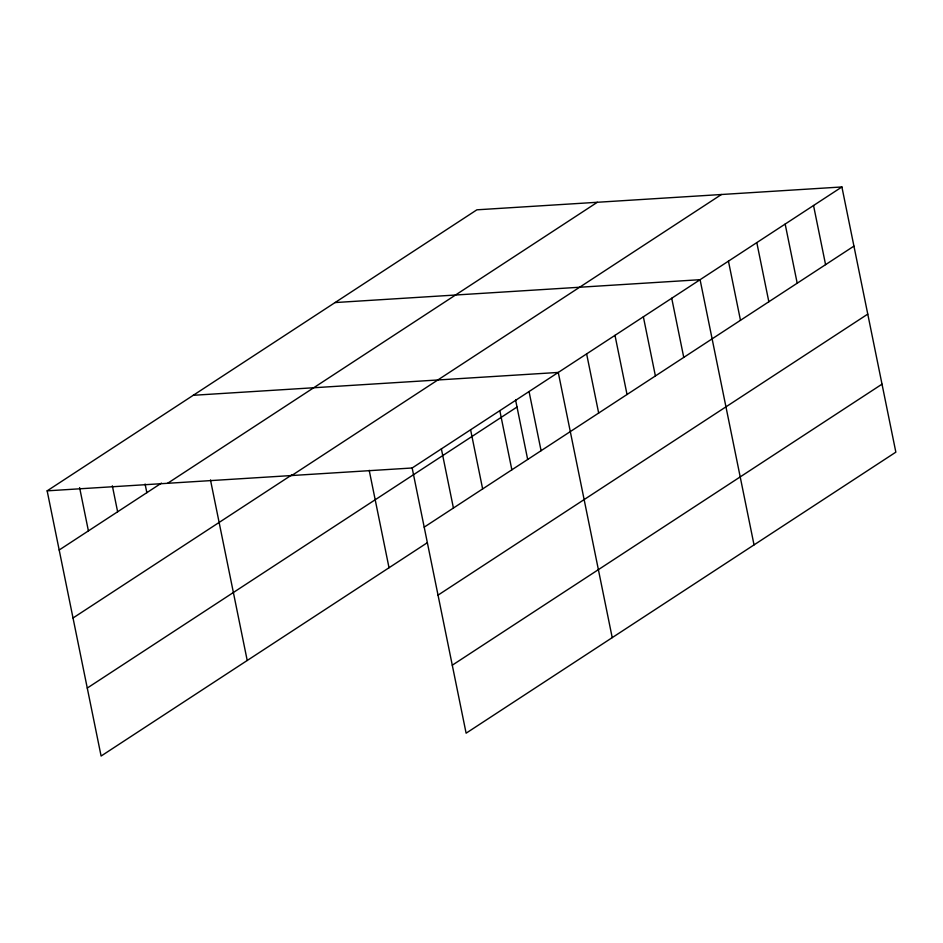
<?xml version="1.0" encoding="UTF-8"?>
<svg xmlns="http://www.w3.org/2000/svg" width="943" height="943" viewBox="0 0 943 943"><rect width="100%" height="100%" fill="white"/><g stroke="black" fill="none" stroke-linecap="round" stroke-linejoin="round"><path stroke-width="1.41" d="M427.25 542.755L101.101 756.038L47.15 490.843L476.887 209.817L841.899 186.962L895.85 452.157L466.113 733.183L412.162 467.987L841.899 186.962M59.185 550.005L161.465 483.111M167.606 483.299L597.343 202.273M73.024 617.995L291.882 474.859M291.705 475.531L721.442 194.506M87.275 688.048L517.012 407.022M424.197 527.149L853.934 246.111M438.024 595.139L867.76 314.113M452.286 665.192L882.011 384.166M335.071 302.562L700.083 279.694L754.035 544.889M193.256 395.294L558.268 372.438L612.219 637.633M47.15 490.843L412.162 467.987M813.538 205.503L825.573 264.665M785.165 224.057L797.2 283.206M756.805 242.599L768.84 301.76M728.444 261.152L740.479 320.302M671.722 298.247L683.758 357.409M643.362 316.801L655.397 375.951M614.989 335.343L627.036 394.504M586.629 353.896L598.664 413.046M529.047 391.545L541.082 450.707M515.585 400.009L527.667 459.43M499.825 410.665L511.86 469.814M470.604 429.772L482.639 488.922M441.383 448.88L453.418 508.029M369.208 470.333L389.023 567.745M210.478 479.952L247.219 660.489M145.092 484.018L146.849 492.67M112.347 485.81L117.627 511.778M79.601 487.602L88.406 530.885"/></g></svg>
